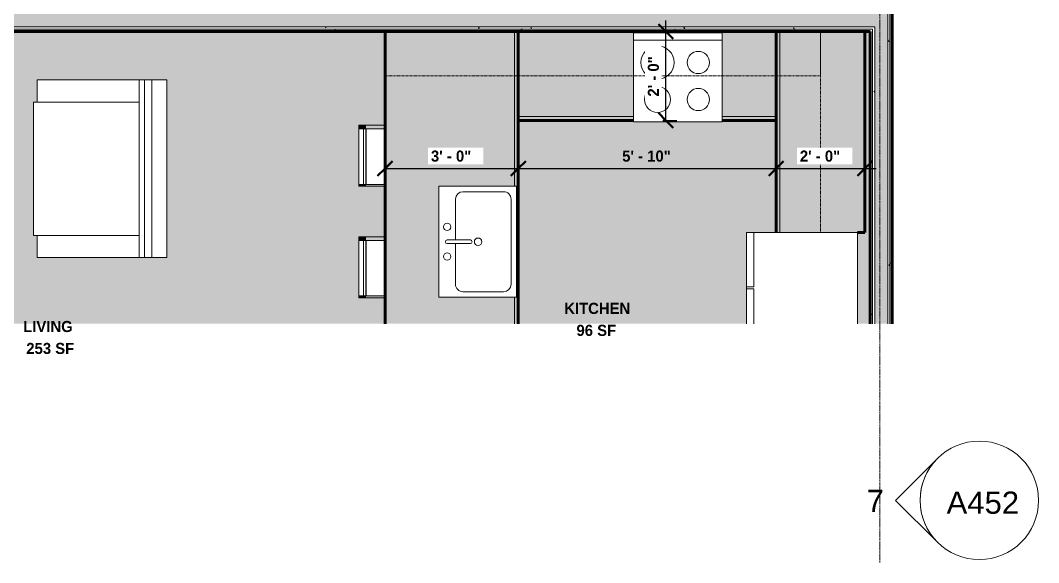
# Model space of a CAD drawing. Header units: inches. Extents: x -4105 to -1989, y 10980 to 12341.
# Drawn here: x -3713.4 to -3438.5, y 10979.8 to 11126.2 of the extents above; entities that cross this region are included whole.
import ezdxf

# ---------------------------------------------------------------- set-up
doc = ezdxf.new("R2010")
doc.units = ezdxf.units.IN
doc.header["$MEASUREMENT"] = 0
doc.linetypes.add('Dash', pattern=[0.25, 0.125, -0.125])
doc.linetypes.add('Grid Line 1_2_', pattern=[0.875, 0.5, -0.125, 0.125, -0.125])
for name, color, linetype, lineweight in [('0-1', 7, 'Continuous', 5), ('0-2', 7, 'Continuous', 9), ('A-ANNO-DIMS-1', 211, 'Continuous', 30), ('A-ANNO-DIMS-64', 211, 'Continuous', 9), ('A-AREA-IDEN', 2, 'Continuous', 9), ('A-AREA-PATT-4', 41, 'Continuous', 9), ('A-WALL', 113, 'Continuous', 18), ('A-WALL-PATT-1', 111, 'Continuous', 9), ('G-ANNO-SYMB-1', 111, 'Continuous', 9), ('I-FURN', 30, 'Continuous', 9), ('I-WALL-2', 2, 'Continuous', 60), ('P-SANR-FIXT', 6, 'Continuous', 9), ('Q-CASE', 31, 'Continuous', 9), ('Q-CASE-1', 31, 'Continuous', 60), ('Q-CASE-HDLN', 31, 'Dash', 9), ('Q-SPCQ', 91, 'Continuous', 9), ('S-GRID-1', 1, 'Grid Line 1_2_', 9)]:
    doc.layers.add(name, color=color, linetype=linetype, lineweight=lineweight)
doc.styles.add('Arial_1', font='arial.ttf', dxfattribs={"height": 6})
doc.styles.add('Century Gothic_B', font='GOTHICB.TTF', dxfattribs={"height": 3})
doc.dimstyles.new('OD_-_HS_-__1__Tol__', dxfattribs={"dimscale": 12, "dimtxt": 3.132505, "dimasz": 0.333333, "dimexe": 0.25, "dimexo": 0.166667, "dimgap": 0.083333, "dimtad": 1, "dimdec": 0, "dimzin": 3, "dimdsep": 46, "dimlunit": 4, "dimtxsty": 'Century Gothic_B', "dimblk1": 'OBLIQUE', "dimblk2": 'OBLIQUE', "dimsah": 1, "dimcen": 0.09, "dimdle": 0.25, "dimazin": 0, "dimtfac": 1, "dimtdec": 4, "dimtix": 1, "dimtmove": 0, "dimatfit": 3, "dimfxl": 1, "dimtvp": 1, "dimtfill": 1, "dimfrac": 2, "dimtolj": 1, "dimtzin": 0, "dimlwd": 30, "dimlwe": 30, "dimarcsym": 2})
pattern_1 = [(0, (0, 0), (20.48, 5.12), [0.845, -14.515, 0.845, -14.515, -81.92]), (0, (0, 0), (20.48, 5.12), [-30.72, 0.845, -29.875, 0.845, -14.515, -35.84]), (0, (0, 0), (20.48, 5.12), [-76.8, 0.845, -9.395, 0.845, -24.755]), (120, (7.68, 2.56), (-14.67405, 15.1762003), [0.845, -14.515, 0.845, -14.515, -81.92]), (120, (7.68, 2.56), (-14.67405, 15.1762003), [-30.72, 0.845, -29.875, 0.845, -14.515, -35.84]), (120, (7.68, 2.56), (-14.67405, 15.1762003), [-76.8, 0.845, -9.395, 0.845, -24.755]), (240, (10.24, 12.8), (-5.80595, -20.2962003), [0.845, -14.515, 0.845, -14.515, -81.92]), (240, (10.24, 12.8), (-5.80595, -20.2962003), [-30.72, 0.845, -29.875, 0.845, -14.515, -35.84]), (240, (10.24, 12.8), (-5.80595, -20.2962003), [-76.8, 0.845, -9.395, 0.845, -24.755])]
pattern_2 = [(161.57, (0.32, 0.32), (-2.560496185, -0.000537386), [0, -18.214, 2.022, 0]), (18.43, (-0.32, 0.32), (-2.560496185, 0.000537386), [0, -18.214, 2.022, 0]), (108.43, (0.32, 0.32), (1.27922091, -6.400876726), [6.07, -14.166]), (71.57, (-0.32, 0.32), (1.27922091, 6.400876726), [6.07, -14.166])]

# ---------------------------------------------------------------- blocks, each defined once
blk = doc.blocks.new('OD_CW_Base Cabinet - OD_CW_Base Cabinet-1862371-ENLARGED FLOOR PLAN - 2ND FLOOR PLAN - EAST')
at = {"layer": 'Q-CASE'}
for points in [[(30.4, 24), (30.4, -11), (37.56, -11), (37.56, 9.46), (67.56, 9.46), (67.56, -11), (109.34, -11), (109.34, 24), (67.9, 24)], [(30.4, -11.54), (30.4, -12), (109.34, -12), (109.34, -11), (67.56, -11), (67.56, -11.54), (37.56, -11.54), (37.56, -11), (30.4, -11)]]:
    blk.add_hatch(color=256, dxfattribs=at).paths.add_polyline_path(points, flags=0)
for p, q in [((30.4, 24), (109.34, 24)), ((30.4, -11), (37.56, -11)), ((37.56, -11), (30.4, -11)), ((109.34, -12), (30.4, -12)), ((67.56, -11), (109.34, -11)), ((109.34, -11), (67.56, -11))]:
    blk.add_line(p, q, dxfattribs=at)
at = {"layer": 'Q-CASE-1'}
for p, q in [((109.34, 24), (30.4, 24)), ((30.4, -12), (109.34, -12))]:
    blk.add_line(p, q, dxfattribs=at)
blk = doc.blocks.new('Refrigerator_-_Side-by-Side_6047 - 36_ X 30_-345559-ENLARGED FLOOR PLAN - 2ND FLOOR PLAN - EAST')
at = {"layer": 'Q-SPCQ'}
for p, q in [((6.81, 14.42), (-17.88, 14.42)), ((-17.88, 14.42), (-17.88, -15.58)), ((-17.88, -13.58), (-3.13, -13.58)), ((-17.88, -13.58), (-17.88, -15.58)), ((-3.13, -15.58), (-3.13, -13.58)), ((-2.63, -13.58), (6.81, -13.58)), ((-2.63, -13.58), (-2.63, -15.58)), ((-17.88, -15.58), (6.81, -15.58)), ((-3.13, -15.58), (-17.88, -15.58)), ((6.81, -15.58), (-2.63, -15.58))]:
    blk.add_line(p, q, dxfattribs=at)
blk = doc.blocks.new('Range - 24_ x 24_-1352610-ENLARGED FLOOR PLAN - 2ND FLOOR PLAN - EAST')
at = {"layer": 'Q-SPCQ'}
for p, q in [((24, 24), (0, 24)), ((0, 24), (0, 0)), ((0, 22), (24, 22)), ((24, 0), (24, 24)), ((0, 0), (24, 0))]:
    blk.add_line(p, q, dxfattribs=at)
for centre, radius, start, end in [((6.5, 16), 4.5, 360, 180), ((17.5, 16), 3, 360, 180), ((6.5, 16), 4.5, 180, 0), ((17.5, 16), 3, 180, 0), ((6.5, 6), 3.5, 360, 180), ((17.5, 6), 3, 360, 180), ((6.5, 6), 3.5, 180, 0), ((17.5, 6), 3, 180, 0)]:
    blk.add_arc(centre, radius, start, end, dxfattribs=at)
blk = doc.blocks.new('OD_CW_Base Cabinet - OD_CW_Base Cabinet-1445441-ENLARGED FLOOR PLAN - 2ND FLOOR PLAN - EAST')
at = {"layer": 'Q-CASE'}
h = blk.add_hatch(color=256, dxfattribs=at)
h.paths.add_polyline_path([(8.74, 0), (0.74, 0), (0.74, -1), (15.27, -1), (15.27, 0), (10.92, 0)], flags=0)
h.paths.add_polyline_path([(49.51, 0), (39.27, 0), (39.27, -1), (70.36, -1), (70.36, 0), (55.44, 0)], flags=0)
blk.add_hatch(color=256, dxfattribs=at).paths.add_polyline_path([(39.27, -1), (39.27, -23.62), (15.27, -23.62), (15.27, -1), (0.74, -1), (0.74, -24), (70.36, -24), (70.36, -1), (50.33, -1)], flags=0)
for p, q in [((0.74, -1), (0.74, 0)), ((0.74, 0), (15.27, 0)), ((15.27, -1), (0.74, -1)), ((0.74, -24), (0.74, -1)), ((0.74, -1), (15.27, -1)), ((39.27, 0), (70.36, 0)), ((70.36, -1), (39.27, -1)), ((39.27, -1), (70.36, -1)), ((70.36, 0), (70.36, -1)), ((70.36, -1), (70.36, -24))]:
    blk.add_line(p, q, dxfattribs=at)
at = {"layer": 'Q-CASE-1'}
for p, q in [((0.74, -24), (0.74, 0)), ((0.74, 0), (15.27, 0)), ((39.27, 0), (70.36, 0)), ((70.36, 0), (70.36, -24))]:
    blk.add_line(p, q, dxfattribs=at)
blk = doc.blocks.new('OD_CW_Base Cabinet - OD_CW_Base Cabinet-1916693-ENLARGED FLOOR PLAN - 2ND FLOOR PLAN - EAST')
at = {"layer": 'Q-CASE'}
for points in [[(0.74, -1), (54.99, -1), (54.99, 0), (0.74, 0)], [(0.74, -1), (0.74, -24), (54.99, -24), (54.99, -1), (51.05, -1)]]:
    blk.add_hatch(color=256, dxfattribs=at).paths.add_polyline_path(points, flags=0)
for p, q in [((0.74, 0), (54.99, 0)), ((54.99, -1), (0.74, -1)), ((0.74, -1), (54.99, -1)), ((0.74, -24), (0.74, -22)), ((54.99, -24), (0.74, -24))]:
    blk.add_line(p, q, dxfattribs=at)
at = {"layer": 'Q-CASE-1'}
for p, q in [((0.74, 0), (54.99, 0)), ((0.74, -24), (0.74, -22)), ((54.99, -24), (0.74, -24))]:
    blk.add_line(p, q, dxfattribs=at)
blk = doc.blocks.new('Sink Kitchen-Single - 30_ x 21_-366345-ENLARGED FLOOR PLAN - 2ND FLOOR PLAN - EAST')
at = {"layer": 'P-SANR-FIXT'}
for p, q in [((15.62, 10.59), (-14.38, 10.59)), ((-14.38, 10.59), (-14.38, -10.41)), ((0.12, 8.34), (0.12, 2.09)), ((1.12, 8.34), (1.12, 2.09)), ((15.62, -10.41), (15.62, 10.59)), ((0.12, 6.09), (-10.88, 6.09)), ((12.12, 6.09), (1.12, 6.09)), ((-12.88, 4.09), (-12.88, -6.91)), ((14.12, -6.91), (14.12, 4.09)), ((-14.38, -10.41), (15.62, -10.41)), ((-10.88, -8.91), (12.12, -8.91))]:
    blk.add_line(p, q, dxfattribs=at)
for centre, radius, start, end in [((-3.38, 8.34), 1, 360, 180), ((-3.38, 8.34), 1, 180, 0), ((0.62, 8.34), 0.5, 360, 180), ((4.62, 8.34), 1, 360, 180), ((4.62, 8.34), 1, 180, 360), ((-10.88, 4.09), 2, 90, 180), ((12.12, 4.09), 2, 360, 90), ((0.62, 0), 1, 360, 180), ((0.62, 2.09), 0.5, 180, 0), ((0.62, 0), 1, 180, 0), ((-10.88, -6.91), 2, 180, 270), ((12.12, -6.91), 2, 270, 0)]:
    blk.add_arc(centre, radius, start, end, dxfattribs=at)
blk = doc.blocks.new('OD_CW_Upper Cabinet - OD_CW_Upper Cabinet-1916694-ENLARGED FLOOR PLAN - 2ND FLOOR PLAN - EAST')
at = {"layer": 'Q-CASE-HDLN'}
for p, q in [((118.36, 24), (0.74, 24)), ((0.74, 24), (0.74, 12)), ((118.36, 12), (118.36, 24)), ((0.74, 12), (118.36, 12))]:
    blk.add_line(p, q, dxfattribs=at)
blk = doc.blocks.new('Bar_Stool_6722_1_ - Bar_Stool_6722_1_-1229311-ENLARGED FLOOR PLAN - 2ND FLOOR PLAN - EAST')
at = {"layer": 'I-FURN'}
for points in [[(1, 1.78), (1, 7.07), (0, 7.07), (0, 1.78)], [(16.5, 1.78), (16.5, 7.07), (16, 7.07), (16, 1.78)], [(1, 1.3), (1, 1.78), (0, 1.78), (0, 0.98), (1, 0.98), (1, 1.24)], [(1, 0.46), (1, 0.98), (0, 0.98), (0, 0), (1, 0), (1, 0.3)], [(16.5, 1.25), (16.5, 1.78), (16, 1.78), (16, 0.98), (16.5, 0.98), (16.5, 1.24)], [(16.5, 0.46), (16.5, 0.98), (16, 0.98), (16, 0), (16.5, 0), (16.5, 0.31)]]:
    blk.add_hatch(color=256, dxfattribs=at).paths.add_polyline_path(points, flags=0)
for p, q in [((0, 1.78), (0, 7.07)), ((1, 2.03), (1, 7.07)), ((16, 7.07), (16, 2.03)), ((16.5, 7.07), (16.5, 1.78)), ((1, 1.78), (0, 1.78)), ((0, 1.78), (0, 0.98)), ((1, 0.98), (0, 0.98)), ((0, 0.98), (0, 0)), ((1, 1.91), (1, 2.03)), ((16, 2.03), (1, 2.03)), ((1, 1.24), (1, 1.91)), ((16, 1.91), (1, 1.91)), ((1, 0), (1, 1.24)), ((1, 1.24), (16, 1.24)), ((16, 2.03), (16, 1.91)), ((16, 1.91), (16, 1.24)), ((16.5, 1.78), (16, 1.78)), ((16, 1.24), (16, 0)), ((16.5, 0.98), (16, 0.98)), ((16.5, 0.98), (16.5, 1.78)), ((16.5, 0), (16.5, 0.98)), ((0, 0), (1, 0)), ((1, 0), (16, 0)), ((16, 0), (16.5, 0))]:
    blk.add_line(p, q, dxfattribs=at)
blk = doc.blocks.new('OD_CW_Upper Cabinet - OD_CW_Upper Cabinet-1916695-ENLARGED FLOOR PLAN - 2ND FLOOR PLAN - EAST')
at = {"layer": 'Q-CASE-HDLN'}
for p, q in [((54.99, 24), (0.74, 24)), ((0.74, 24), (0.74, 12)), ((54.99, 12), (54.99, 24)), ((0.74, 12), (54.99, 12))]:
    blk.add_line(p, q, dxfattribs=at)
blk = doc.blocks.new('Couch-Both_Arms-Generic - 2-1352635-ENLARGED FLOOR PLAN - 2ND FLOOR PLAN - EAST')
at = {"layer": 'I-FURN'}
for p, q in [((24, 17.5), (-24, 17.5)), ((-24, 17.5), (-24, 13.5)), ((24, 13.5), (24, 17.5)), ((-24, 13.5), (24, 13.5)), ((24, 13.5), (-24, 13.5)), ((-24, 13.5), (-24, 10)), ((-24, 11.5), (24, 11.5)), ((24, 10), (24, 13.5)), ((-24, 10), (-24, -17.5)), ((-24, 10), (24, 10)), ((-18, -17.5), (-18, 10)), ((18, 10), (18, -17.5)), ((24, -17.5), (24, 10)), ((-24, -17.5), (-18, -17.5)), ((-18, -17.5), (-18, -18.5)), ((-18, -18.5), (18, -18.5)), ((18, -18.5), (18, -17.5)), ((18, -17.5), (24, -17.5))]:
    blk.add_line(p, q, dxfattribs=at)
blk = doc.blocks.new('DIMBLOCK82-ENLARGED FLOOR PLAN - 2ND FLOOR PLAN - EAST')
at = {"layer": 'A-ANNO-DIMS-64', "lineweight": 30, "transparency": 16777216}
for p, q in [((-3539.14, 11099.19), (-3539.14, 11126.19)), ((-3539.97, 11123.19), (-3536.14, 11123.19)), ((-3539.14, 11123.19), (-3539.97, 11123.19)), ((-3539.97, 11099.19), (-3536.14, 11099.19)), ((-3539.14, 11099.19), (-3539.97, 11099.19))]:
    blk.add_line(p, q, dxfattribs=at)
at = {"layer": 'A-ANNO-DIMS-64', "lineweight": 50, "transparency": 16777216}
for p, q in [((-3539.14, 11123.19), (-3541.14, 11125.19)), ((-3539.14, 11123.19), (-3537.14, 11121.19)), ((-3539.14, 11099.19), (-3541.14, 11101.19)), ((-3539.14, 11099.19), (-3537.14, 11097.19))]:
    blk.add_line(p, q, dxfattribs=at)
at = {"layer": 'A-ANNO-DIMS-64', "color": 0, "lineweight": 30, "transparency": 16777216, "insert": (-3543.99, 11105.6), "char_height": 3, "width": 13.425, "attachment_point": 1, "rotation": 90, "line_spacing_factor": 0.984502, "style": 'Century Gothic_B', "bg_fill": 3, "box_fill_scale": 1.25, "bg_fill_color": 256, "bg_fill_true_color": 13158600, "bg_fill_transparency": 0}
blk.add_mtext('2\' - 0"', dxfattribs=at)
blk = doc.blocks.new('_Oblique')
at = {"color": 0, "linetype": 'ByBlock', "lineweight": -2}
blk.add_line((-0.5, -0.5), (0.5, 0.5), dxfattribs=at)
blk = doc.blocks.new('DIMBLOCK83-ENLARGED FLOOR PLAN - 2ND FLOOR PLAN - EAST')
at = {"layer": 'A-ANNO-DIMS-64', "lineweight": 50, "transparency": 16777216}
for p, q in [((-3614.97, 11086.2), (-3612.97, 11088.2)), ((-3578.97, 11086.2), (-3576.97, 11088.2)), ((-3614.97, 11086.2), (-3616.97, 11084.2)), ((-3578.97, 11086.2), (-3580.97, 11084.2))]:
    blk.add_line(p, q, dxfattribs=at)
at = {"layer": 'A-ANNO-DIMS-64', "lineweight": 30, "transparency": 16777216}
for p, q in [((-3614.97, 11087.03), (-3614.97, 11083.2)), ((-3614.97, 11086.2), (-3614.97, 11087.03)), ((-3614.97, 11086.2), (-3578.97, 11086.2)), ((-3578.97, 11087.03), (-3578.97, 11083.2)), ((-3578.97, 11086.2), (-3578.97, 11087.03))]:
    blk.add_line(p, q, dxfattribs=at)
at = {"layer": 'A-ANNO-DIMS-64', "color": 0, "lineweight": 30, "transparency": 16777216, "insert": (-3602.57, 11091.04), "char_height": 3, "width": 13.425, "attachment_point": 1, "line_spacing_factor": 0.984502, "style": 'Century Gothic_B', "bg_fill": 3, "box_fill_scale": 1.25, "bg_fill_color": 256, "bg_fill_true_color": 13158600, "bg_fill_transparency": 0}
blk.add_mtext('3\' - 0"', dxfattribs=at)
blk = doc.blocks.new('DIMBLOCK84-ENLARGED FLOOR PLAN - 2ND FLOOR PLAN - EAST')
at = {"layer": 'A-ANNO-DIMS-64', "lineweight": 50, "transparency": 16777216}
for p, q in [((-3578.97, 11086.2), (-3576.97, 11088.2)), ((-3509.35, 11086.2), (-3507.35, 11088.2)), ((-3578.97, 11086.2), (-3580.97, 11084.2)), ((-3509.35, 11086.2), (-3511.35, 11084.2))]:
    blk.add_line(p, q, dxfattribs=at)
at = {"layer": 'A-ANNO-DIMS-64', "lineweight": 30, "transparency": 16777216}
for p, q in [((-3578.97, 11087.03), (-3578.97, 11083.2)), ((-3578.97, 11086.2), (-3578.97, 11087.03)), ((-3578.97, 11086.2), (-3509.35, 11086.2)), ((-3509.35, 11087.03), (-3509.35, 11083.2)), ((-3509.35, 11086.2), (-3509.35, 11087.03))]:
    blk.add_line(p, q, dxfattribs=at)
at = {"layer": 'A-ANNO-DIMS-64', "color": 0, "lineweight": 30, "transparency": 16777216, "insert": (-3550.92, 11091.04), "char_height": 3, "width": 16.2294, "attachment_point": 1, "line_spacing_factor": 0.984502, "style": 'Century Gothic_B', "bg_fill": 3, "box_fill_scale": 1.25, "bg_fill_color": 256, "bg_fill_true_color": 13158600, "bg_fill_transparency": 0}
blk.add_mtext('5\' - 10"', dxfattribs=at)
blk = doc.blocks.new('DIMBLOCK85-ENLARGED FLOOR PLAN - 2ND FLOOR PLAN - EAST')
at = {"layer": 'A-ANNO-DIMS-64', "lineweight": 50, "transparency": 16777216}
for p, q in [((-3509.35, 11086.2), (-3507.35, 11088.2)), ((-3485.35, 11086.2), (-3483.35, 11088.2)), ((-3509.35, 11086.2), (-3511.35, 11084.2)), ((-3485.35, 11086.2), (-3487.35, 11084.2))]:
    blk.add_line(p, q, dxfattribs=at)
at = {"layer": 'A-ANNO-DIMS-64', "lineweight": 30, "transparency": 16777216}
for p, q in [((-3509.35, 11087.03), (-3509.35, 11083.2)), ((-3509.35, 11086.2), (-3509.35, 11087.03)), ((-3509.35, 11086.2), (-3482.35, 11086.2)), ((-3485.35, 11087.03), (-3485.35, 11083.2)), ((-3485.35, 11086.2), (-3485.35, 11087.03))]:
    blk.add_line(p, q, dxfattribs=at)
at = {"layer": 'A-ANNO-DIMS-64', "color": 0, "lineweight": 30, "transparency": 16777216, "insert": (-3502.94, 11091.04), "char_height": 3, "width": 13.425, "attachment_point": 1, "line_spacing_factor": 0.984502, "style": 'Century Gothic_B', "bg_fill": 3, "box_fill_scale": 1.25, "bg_fill_color": 256, "bg_fill_true_color": 13158600, "bg_fill_transparency": 0}
blk.add_mtext('2\' - 0"', dxfattribs=at)
blk = doc.blocks.new('CTR - 1st Phase - Shell_rvt-1-ENLARGED FLOOR PLAN - 2ND FLOOR PLAN - EAST')
at = {"layer": 'S-GRID-1'}
blk.add_line((-3481.32, 10979.75), (-3481.32, 12308.75), dxfattribs=at)
blk = doc.blocks.new('Elevation - Filled Arrow-152140-ENLARGED FLOOR PLAN - 2ND FLOOR PLAN - EAST')
at = {"layer": 'G-ANNO-SYMB-1'}
for start, end in [(360, 180), (180, 360)]:
    blk.add_arc((0, 0), 0.25, start, end, dxfattribs=at)
blk = doc.blocks.new('Elevation - Filled Arrow-151867-ENLARGED FLOOR PLAN - 2ND FLOOR PLAN - EAST')
at = {"layer": 'G-ANNO-SYMB-1'}
for p, q in [((0, 0.3536), (-0.1768, 0.1768)), ((0.1768, 0.1768), (0, 0.3536))]:
    blk.add_line(p, q, dxfattribs=at)
blk.add_arc((0, 0), 0.25, 45, 135, dxfattribs=at)
blk = doc.blocks.new('CTR - 1st Phase - Unit Layouts_rvt-1-ENLARGED FLOOR PLAN - 2ND FLOOR PLAN - EAST')
at = {"layer": '0-2'}
for name, p, rotation in [('OD_CW_Base Cabinet - OD_CW_Base Cabinet-1862371-ENLARGED FLOOR PLAN - 2ND FLOOR PLAN - EAST', (-3590.97, 11013.85), 90.00000000000458), ('OD_CW_Base Cabinet - OD_CW_Base Cabinet-1445441-ENLARGED FLOOR PLAN - 2ND FLOOR PLAN - EAST', (-3508.61, 11099.19), 180), ('OD_CW_Base Cabinet - OD_CW_Base Cabinet-1916693-ENLARGED FLOOR PLAN - 2ND FLOOR PLAN - EAST', (-3509.35, 11068.2), 89.99999999999991), ('OD_CW_Upper Cabinet - OD_CW_Upper Cabinet-1916695-ENLARGED FLOOR PLAN - 2ND FLOOR PLAN - EAST', (-3509.35, 11123.93), 270.0000000000118), ('Couch-Both_Arms-Generic - 2-1352635-ENLARGED FLOOR PLAN - 2ND FLOOR PLAN - EAST', (-3691.4, 11086.11), 270.0000000000348), ('Bar_Stool_6722_1_ - Bar_Stool_6722_1_-1229311-ENLARGED FLOOR PLAN - 2ND FLOOR PLAN - EAST', (-3622.05, 11097.88), 270.0000000000971), ('Sink Kitchen-Single - 30_ x 21_-366345-ENLARGED FLOOR PLAN - 2ND FLOOR PLAN - EAST', (-3589.84, 11065.79), 90.00000000000463), ('Refrigerator_-_Side-by-Side_6047 - 36_ X 30_-345559-ENLARGED FLOOR PLAN - 2ND FLOOR PLAN - EAST', (-3501.77, 11051.06), 270.0000000000026), ('Bar_Stool_6722_1_ - Bar_Stool_6722_1_-1229311-ENLARGED FLOOR PLAN - 2ND FLOOR PLAN - EAST', (-3622.05, 11067.76), 270.0000000000971)]:
    blk.add_blockref(name, p, dxfattribs=dict(at, rotation=rotation))
for name, p in [('OD_CW_Upper Cabinet - OD_CW_Upper Cabinet-1916694-ENLARGED FLOOR PLAN - 2ND FLOOR PLAN - EAST', (-3615.71, 11099.19)), ('Range - 24_ x 24_-1352610-ENLARGED FLOOR PLAN - 2ND FLOOR PLAN - EAST', (-3547.88, 11098.81))]:
    blk.add_blockref(name, p, dxfattribs=at)
at = {"layer": 'A-AREA-IDEN', "char_height": 3, "attachment_point": 1, "style": 'Century Gothic_B'}
for s, insert, width in [('KITCHEN', (-3566.58, 11049.91), 19.594), ('LIVING', (-3712.68, 11045.02), 16.16), ('96 SF', (-3563.26, 11043.98), 11.514), ('253 SF', (-3711.84, 11039.1), 14.14)]:
    blk.add_mtext(s, dxfattribs=dict(at, insert=insert, width=width))
at = {"layer": 'A-ANNO-DIMS-1'}
dim = blk.add_linear_dim(base=(-3539.14, 11123.19), p1=(-3541.97, 11099.19), p2=(-3541.97, 11123.19), angle=90, dimstyle='OD_-_HS_-__1__Tol__', override={"dimpost": '<>', "dimfxl": 24}, dxfattribs=at)
dim.commit()
dim.dimension.update_dxf_attribs({"geometry": 'DIMBLOCK82-ENLARGED FLOOR PLAN - 2ND FLOOR PLAN - EAST', "text_midpoint": (-3541.72, 11111.19)})
dim = blk.add_linear_dim(base=(-3578.97, 11086.2), p1=(-3614.97, 11089.03), p2=(-3578.97, 11089.03), dimstyle='OD_-_HS_-__1__Tol__', override={"dimpost": '<>', "dimfxl": 36}, dxfattribs=at)
dim.commit()
dim.dimension.update_dxf_attribs({"geometry": 'DIMBLOCK83-ENLARGED FLOOR PLAN - 2ND FLOOR PLAN - EAST', "text_midpoint": (-3596.97, 11088.77)})
dim = blk.add_linear_dim(base=(-3509.35, 11086.2), p1=(-3578.97, 11089.03), p2=(-3509.35, 11089.03), dimstyle='OD_-_HS_-__1__Tol__', override={"dimpost": '<>', "dimfxl": 69.625}, dxfattribs=at)
dim.commit()
dim.dimension.update_dxf_attribs({"geometry": 'DIMBLOCK84-ENLARGED FLOOR PLAN - 2ND FLOOR PLAN - EAST', "text_midpoint": (-3544.16, 11088.77)})
dim = blk.add_linear_dim(base=(-3485.35, 11086.2), p1=(-3509.35, 11089.03), p2=(-3485.35, 11089.03), dimstyle='OD_-_HS_-__1__Tol__', override={"dimpost": '<>', "dimfxl": 24}, dxfattribs=at)
dim.commit()
dim.dimension.update_dxf_attribs({"geometry": 'DIMBLOCK85-ENLARGED FLOOR PLAN - 2ND FLOOR PLAN - EAST', "text_midpoint": (-3497.35, 11088.77)})

msp = doc.modelspace()

# ---------------------------------------------------------------- block references
at = {"layer": '0-1'}
msp.add_blockref('CTR - 1st Phase - Unit Layouts_rvt-1-ENLARGED FLOOR PLAN - 2ND FLOOR PLAN - EAST', (0, 0), dxfattribs=at)
at = {"layer": 'G-ANNO-SYMB-1', "xscale": 63.99999999999997, "yscale": 63.99999999999997, "zscale": 63.99999999999997}
msp.add_blockref('Elevation - Filled Arrow-152140-ENLARGED FLOOR PLAN - 2ND FLOOR PLAN - EAST', (-3454.46, 10996.57), dxfattribs=at)
at = {"layer": 'G-ANNO-SYMB-1', "xscale": 63.99999999999997, "yscale": 63.99999999999997, "zscale": 63.99999999999997, "rotation": 90.0000000000023}
msp.add_blockref('Elevation - Filled Arrow-151867-ENLARGED FLOOR PLAN - 2ND FLOOR PLAN - EAST', (-3454.46, 10996.57), dxfattribs=at)

# ---------------------------------------------------------------- texts
at = {"layer": 'G-ANNO-SYMB-1', "char_height": 6, "attachment_point": 1, "style": 'Arial_1'}
for s, insert, width in [('7', (-3484.91, 10999.42), 5.656), ('A452', (-3463.31, 10998.94), 23.836)]:
    msp.add_mtext(s, dxfattribs=dict(at, insert=insert, width=width))

# ---------------------------------------------------------------- next in the draw order: hatches: boundary and pattern name
at = {"layer": 'A-AREA-PATT-4'}
h = msp.add_hatch(color=256, dxfattribs=at)
h.paths.add_polyline_path([(-3851.85, 11044.25), (-3802.9, 11044.25), (-3802.9, 11057.79), (-3796.9, 11057.79), (-3796.9, 11058.79), (-3724.9, 11058.79), (-3724.9, 11057.79), (-3718.9, 11057.79), (-3718.9, 11044.25), (-3614.97, 11044.25), (-3614.97, 11051.26), (-3622.05, 11051.26), (-3622.05, 11067.76), (-3614.97, 11067.76), (-3614.97, 11081.38), (-3622.05, 11081.38), (-3622.05, 11097.88), (-3614.97, 11097.88), (-3614.97, 11123.19), (-3728.41, 11123.19), (-3728.41, 11107.06), (-3729.07, 11107.06), (-3729.1, 11107.03), (-3729.56, 11107.03), (-3729.56, 11107.06), (-3744.75, 11107.06), (-3744.75, 11107.03), (-3745.75, 11107.03), (-3745.75, 11107.06), (-3746.41, 11107.06), (-3746.41, 11111.06), (-3782.41, 11111.06), (-3782.41, 11107.06), (-3783.07, 11107.06), (-3783.07, 11107.03), (-3784.07, 11107.03), (-3784.07, 11107.06), (-3799.26, 11107.06), (-3799.26, 11107.03), (-3799.75, 11107.03), (-3799.75, 11107.06), (-3800.41, 11107.06), (-3800.41, 11123.19), (-3851.85, 11123.19), (-3851.85, 11049.01)], flags=0)
h.paths.add_polyline_path([(-3517.35, 11044.25), (-3517.35, 11068.94), (-3509.35, 11068.94), (-3509.35, 11099.19), (-3523.88, 11099.19), (-3523.88, 11098.81), (-3547.88, 11098.81), (-3547.88, 11099.19), (-3578.97, 11099.19), (-3578.97, 11044.25), (-3519.53, 11044.25)], flags=0)
h.paths.add_polyline_path([(-3485.35, 11044.25), (-3483.97, 11044.25), (-3483.97, 11123.19), (-3485.35, 11123.19), (-3485.35, 11068.94), (-3487.35, 11068.94), (-3487.35, 11044.25)], flags=0)
h.paths.add_polyline_path([(-3824.87, 11062.11), (-3847.9, 11062.11), (-3847.9, 11110.11), (-3812.9, 11110.11), (-3812.9, 11104.11), (-3811.9, 11104.11), (-3811.9, 11068.11), (-3812.9, 11068.11), (-3812.9, 11062.11)], flags=0)
h.paths.add_polyline_path([(-3676.02, 11062.11), (-3708.9, 11062.11), (-3708.9, 11068.11), (-3709.9, 11068.11), (-3709.9, 11104.11), (-3708.9, 11104.11), (-3708.9, 11110.11), (-3673.9, 11110.11), (-3673.9, 11062.11)], flags=0)
at = {"layer": 'A-WALL-PATT-1'}
h = msp.add_hatch(dxfattribs=at)
h.set_pattern_fill('FP_1', color=256, style=0, pattern_type=2)
h.set_pattern_definition(pattern_1)
h.paths.add_polyline_path([(-3478.6, 11044.25), (-3477.97, 11044.25), (-3477.97, 11368.56), (-3478.6, 11368.56), (-3478.6, 11119.25)], flags=0)
h = msp.add_hatch(dxfattribs=at)
h.set_pattern_fill('FP_1', color=256, style=0, pattern_type=2)
h.set_pattern_definition(pattern_1)
h.paths.add_polyline_path([(-3478.63, 11044.25), (-3478.6, 11044.25), (-3478.6, 11367.94), (-3479.22, 11367.94), (-3479.22, 11044.25)], flags=0)
h = msp.add_hatch(dxfattribs=at)
h.set_pattern_fill('FP_1', color=256, style=0, pattern_type=2)
h.set_pattern_definition(pattern_1)
h.paths.add_polyline_path([(-3483.97, 11044.25), (-3483.35, 11044.25), (-3483.35, 11123.81), (-3483.97, 11123.81), (-3483.97, 11087.79)], flags=0)
h.paths.add_polyline_path([(-3483.35, 11128.56), (-3483.35, 11193.08), (-3483.97, 11193.08), (-3483.97, 11128.56)], flags=0)
h.paths.add_polyline_path([(-3483.35, 11193.13), (-3483.35, 11363.19), (-3483.97, 11363.19), (-3483.97, 11193.19), (-3483.8, 11193.18)], flags=0)
h = msp.add_hatch(dxfattribs=at)
h.set_pattern_fill('FP_1', color=256, style=0, pattern_type=2)
h.set_pattern_definition(pattern_1)
h.paths.add_polyline_path([(-3483.35, 11044.25), (-3482.72, 11044.25), (-3482.72, 11124.44), (-3483.35, 11124.44), (-3483.35, 11087.79)], flags=0)
h.paths.add_polyline_path([(-3482.72, 11193.08), (-3482.72, 11363.81), (-3483.35, 11363.81), (-3483.35, 11193.13), (-3483.18, 11193.12)], flags=0)
h.paths.add_polyline_path([(-3482.72, 11127.94), (-3482.72, 11193.08), (-3483.35, 11193.08), (-3483.35, 11127.94), (-3482.85, 11127.94)], flags=0)
h = msp.add_hatch(dxfattribs=at)
h.set_pattern_fill('FP_4', color=256, style=0, pattern_type=2)
h.set_pattern_definition(pattern_2)
h.paths.add_polyline_path([(-3482.72, 11044.25), (-3479.22, 11044.25), (-3479.23, 11364.44), (-3482.72, 11364.44), (-3482.72, 11087.79)], flags=0)
h = msp.add_hatch(dxfattribs=at)
h.set_pattern_fill('FP_4', color=256, style=0, pattern_type=2)
h.set_pattern_definition(pattern_2)
h.paths.add_polyline_path([(-3553.97, 11124.44), (-3482.72, 11124.44), (-3482.72, 11127.94), (-3852.47, 11127.94), (-3852.47, 11124.44), (-3578.8, 11124.44)], flags=0)
h = msp.add_hatch(dxfattribs=at)
h.set_pattern_fill('FP_1', color=256, style=0, pattern_type=2)
h.set_pattern_definition(pattern_1)
h.paths.add_polyline_path([(-3612.37, 11123.81), (-3483.35, 11123.81), (-3483.35, 11124.44), (-3852.47, 11124.44), (-3852.47, 11123.81), (-3614.97, 11123.81)], flags=0)
h = msp.add_hatch(dxfattribs=at)
h.set_pattern_fill('FP_1', color=256, style=0, pattern_type=2)
h.set_pattern_definition(pattern_1)
h.paths.add_polyline_path([(-3852.47, 11123.19), (-3483.97, 11123.19), (-3483.97, 11123.81), (-3852.47, 11123.81)], flags=0)

# ---------------------------------------------------------------- next in the draw order: linework, layer by layer
at = {"layer": 'A-WALL'}
for p, q in [((-3478.6, 11044.25), (-3478.6, 11368.56)), ((-3479.22, 11044.25), (-3479.22, 11367.94)), ((-3482.72, 11124.44), (-3852.47, 11124.44)), ((-3483.35, 11123.81), (-3852.47, 11123.81)), ((-3483.35, 11044.25), (-3483.35, 11123.81)), ((-3482.72, 11044.25), (-3482.72, 11124.44))]:
    msp.add_line(p, q, dxfattribs=at)
at = {"layer": 'I-WALL-2'}
for p, q in [((-3477.97, 11044.25), (-3477.97, 11369.19)), ((-3745.41, 11123.19), (-3483.97, 11123.19)), ((-3483.97, 11123.19), (-3483.97, 11044.25))]:
    msp.add_line(p, q, dxfattribs=at)

# ---------------------------------------------------------------- next in the draw order: block references
at = {"layer": '0-1'}
msp.add_blockref('CTR - 1st Phase - Shell_rvt-1-ENLARGED FLOOR PLAN - 2ND FLOOR PLAN - EAST', (0, 0), dxfattribs=at)

doc.saveas('drawing.dxf')
